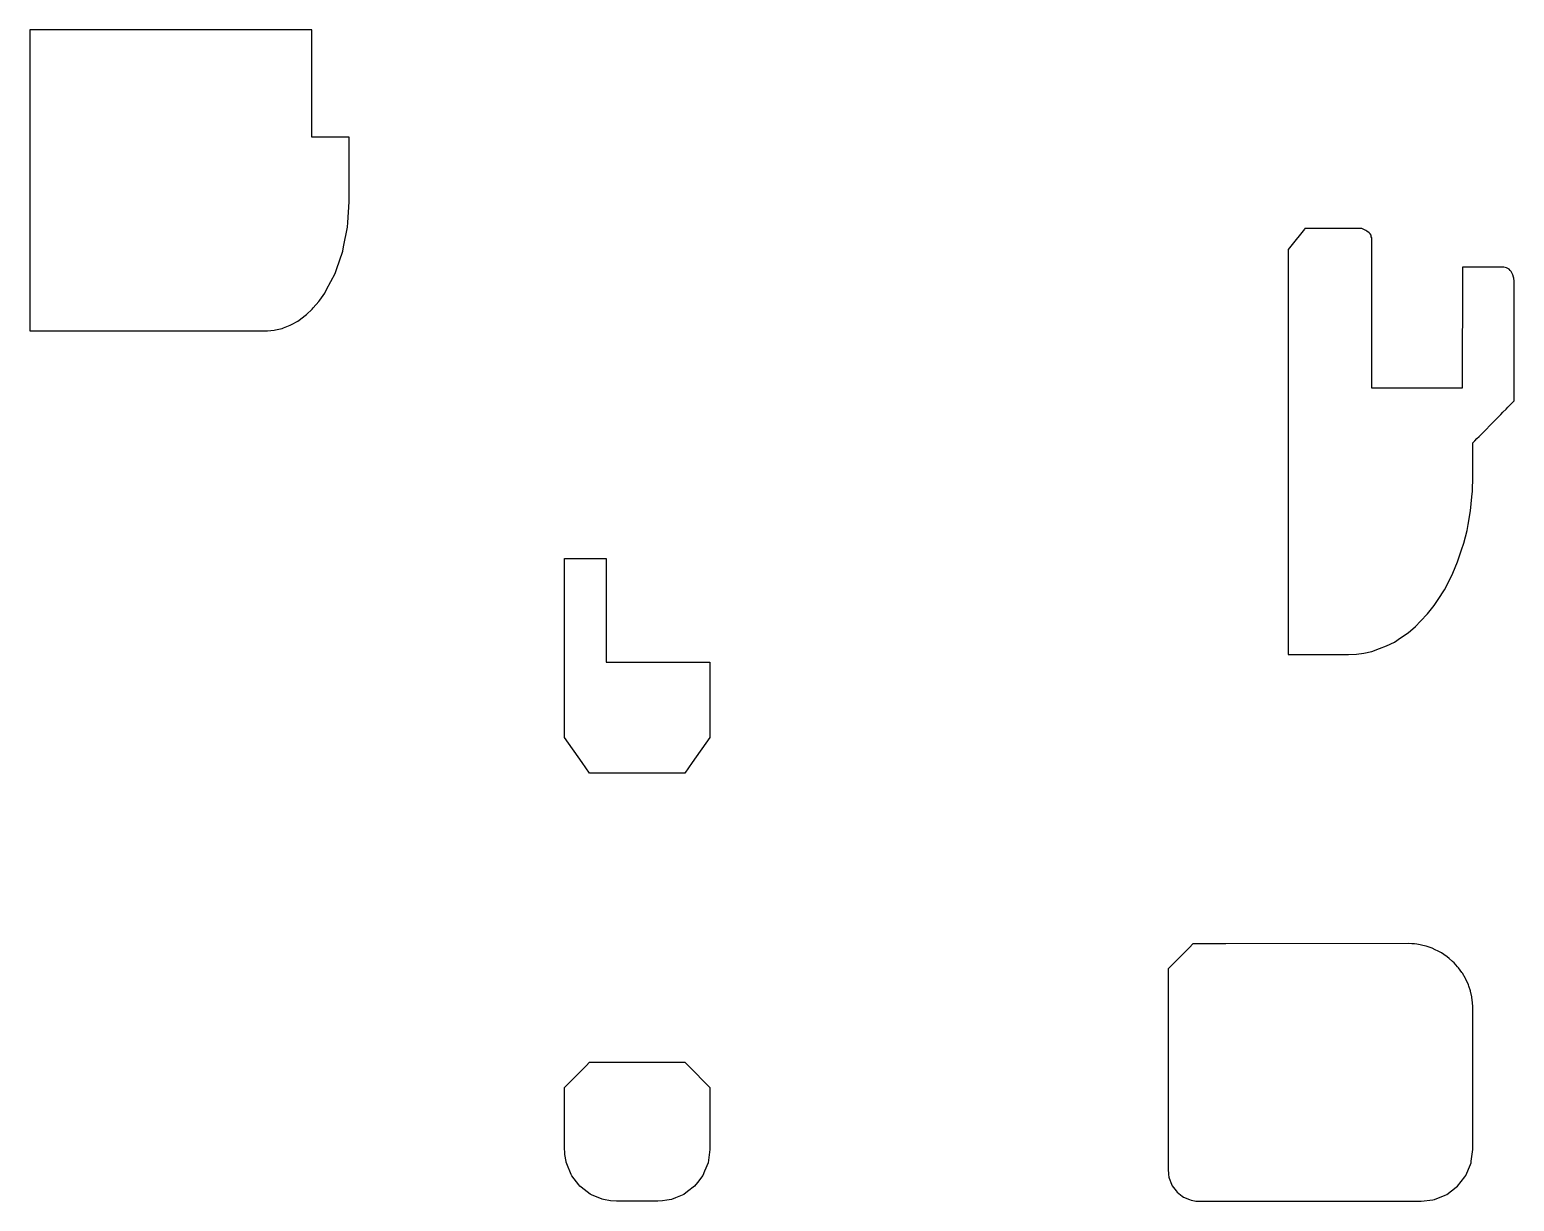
# Model space of a CAD drawing. Header units: metres. Extents: x 2.4 to 74, y -16 to 40.5.
import ezdxf

# ---------------------------------------------------------------- set-up
doc = ezdxf.new("R2010")
doc.units = ezdxf.units.M

msp = doc.modelspace()

# ---------------------------------------------------------------- linework, layer by layer
for p, q in [((6.834, 40.488), (2.4, 40.488)), ((2.4, 40.488), (2.4, 39.955)), ((16, 40.488), (6.834, 40.488)), ((16, 39.6), (16, 40.488)), ((2.4, 39.955), (2.4, 28.872)), ((16, 39.088), (16, 39.6)), ((16, 37.378), (16, 39.088)), ((16, 36.395), (16, 37.378)), ((16, 35.3), (16, 36.395)), ((16.579, 35.3), (16, 35.3)), ((16, 35.3), (16, 35.3)), ((17.8, 35.3), (16.579, 35.3)), ((17.8, 35.092), (17.8, 35.3)), ((17.8, 32.651), (17.8, 35.092)), ((17.8, 32.19), (17.8, 32.651)), ((17.737, 31.188), (17.8, 32.19)), ((17.535, 30.012), (17.723, 30.975)), ((17.723, 30.975), (17.737, 31.188)), ((63.876, 30.866), (63.226, 30.055)), ((63.9, 30.896), (63.876, 30.866)), ((64.655, 30.896), (63.9, 30.896)), ((65.229, 30.896), (64.655, 30.896)), ((66.641, 30.896), (65.229, 30.896)), ((66.712, 30.871), (66.641, 30.896)), ((66.838, 30.813), (66.712, 30.871)), ((66.893, 30.769), (66.838, 30.813)), ((67.005, 30.701), (66.893, 30.769)), ((67.045, 30.645), (67.005, 30.701)), ((67.092, 30.581), (67.045, 30.645)), ((67.099, 30.507), (67.092, 30.581)), ((67.128, 30.451), (67.099, 30.507)), ((67.122, 27.801), (67.128, 30.451)), ((17.19, 28.92), (17.496, 29.808)), ((17.496, 29.808), (17.535, 30.012)), ((63.226, 30.055), (63.1, 29.898)), ((63.1, 29.898), (63.1, 25.197)), ((2.4, 28.872), (2.4, 28.023)), ((16.715, 27.954), (17.126, 28.732)), ((17.126, 28.732), (17.19, 28.92)), ((71.494, 28.97), (71.487, 23.2)), ((72.672, 29.036), (71.494, 29.036)), ((71.494, 29.036), (71.494, 28.97)), ((73.5, 29.036), (72.672, 29.036)), ((73.56, 29.025), (73.5, 29.036)), ((73.629, 29.012), (73.56, 29.025)), ((73.688, 28.977), (73.629, 29.012)), ((73.75, 28.94), (73.688, 28.977)), ((73.805, 28.879), (73.75, 28.94)), ((73.854, 28.825), (73.805, 28.879)), ((73.901, 28.736), (73.854, 28.825)), ((73.933, 28.676), (73.901, 28.736)), ((73.967, 28.558), (73.933, 28.676)), ((2.4, 28.023), (2.4, 27.319)), ((16.628, 27.789), (16.715, 27.954)), ((73.983, 28.503), (73.967, 28.558)), ((73.996, 28.358), (73.983, 28.503)), ((74, 28.317), (73.996, 28.358)), ((74, 28.174), (74, 28.317)), ((74, 27.409), (74, 28.174)), ((2.4, 27.319), (2.4, 25.967)), ((16.077, 27.079), (16.338, 27.379)), ((16.338, 27.379), (16.388, 27.451)), ((16.388, 27.451), (16.628, 27.789)), ((67.127, 23.2), (67.122, 27.801)), ((74, 22.689), (74, 27.409)), ((15.393, 26.486), (15.686, 26.701)), ((15.686, 26.701), (15.744, 26.756)), ((15.744, 26.756), (16.022, 27.015)), ((16.022, 27.015), (16.077, 27.079)), ((2.4, 25.967), (4.392, 25.967)), ((4.392, 25.967), (13.8, 25.967)), ((13.8, 25.967), (13.869, 25.972)), ((13.869, 25.972), (14.192, 25.997)), ((14.192, 25.997), (14.26, 26.012)), ((14.26, 26.012), (14.58, 26.086)), ((14.58, 26.086), (14.647, 26.112)), ((14.647, 26.112), (14.961, 26.235)), ((14.961, 26.235), (15.026, 26.271)), ((15.026, 26.271), (15.331, 26.44)), ((15.331, 26.44), (15.393, 26.486)), ((63.1, 25.197), (63.1, 17.088)), ((67.607, 23.2), (67.127, 23.2)), ((67.715, 23.2), (67.607, 23.2)), ((68.348, 23.2), (67.715, 23.2)), ((68.547, 23.2), (68.348, 23.2)), ((69.046, 23.2), (68.547, 23.2)), ((69.276, 23.2), (69.046, 23.2)), ((69.752, 23.2), (69.276, 23.2)), ((69.966, 23.2), (69.752, 23.2)), ((70.521, 23.2), (69.966, 23.2)), ((70.669, 23.2), (70.521, 23.2)), ((71.426, 23.2), (70.669, 23.2)), ((71.439, 23.2), (71.426, 23.2)), ((71.487, 23.2), (71.439, 23.2)), ((73.449, 22.042), (73.606, 22.2)), ((73.606, 22.2), (73.686, 22.282)), ((73.686, 22.282), (73.918, 22.516)), ((73.918, 22.516), (74, 22.6)), ((74, 22.646), (74, 22.689)), ((74, 22.6), (74, 22.646)), ((72.299, 20.875), (73.155, 21.743)), ((73.155, 21.743), (73.346, 21.937)), ((73.346, 21.937), (73.449, 22.042)), ((72.1, 20.673), (72.2, 20.774)), ((72.2, 20.774), (72.299, 20.875)), ((72, 20.572), (72.1, 20.673)), ((72, 19.697), (72, 20.572)), ((72, 19.609), (72, 19.697)), ((72, 18.934), (72, 19.609)), ((71.976, 18.242), (72, 18.931)), ((72, 18.931), (72, 18.934)), ((72, 18.934), (72, 18.934)), ((71.889, 17.294), (71.959, 17.963)), ((71.959, 17.963), (71.976, 18.242)), ((71.774, 16.639), (71.889, 17.294)), ((63.1, 17.088), (63.1, 11.088)), ((71.719, 16.347), (71.774, 16.639)), ((71.563, 15.725), (71.719, 16.347)), ((71.268, 14.832), (71.46, 15.412)), ((71.46, 15.412), (71.563, 15.725)), ((28.2, 9.228), (28.2, 15)), ((28.2, 15), (29.375, 15)), ((29.375, 15), (30.2, 15)), ((30.2, 15), (30.2, 13.626)), ((71.037, 14.281), (71.268, 14.832)), ((30.2, 13.626), (30.2, 12.651)), ((70.627, 13.474), (70.886, 13.973)), ((70.886, 13.973), (71.037, 14.281)), ((70.132, 12.725), (70.334, 13.013)), ((70.334, 13.013), (70.627, 13.474)), ((30.2, 12.651), (30.2, 12.499)), ((30.2, 12.499), (30.2, 12.393)), ((30.2, 12.393), (30.2, 12.242)), ((30.2, 12.242), (30.2, 12.136)), ((69.482, 11.963), (69.82, 12.321)), ((69.82, 12.321), (70.132, 12.725)), ((30.2, 12.136), (30.2, 11.996)), ((30.2, 11.996), (30.2, 11.896)), ((30.2, 11.896), (30.2, 11.777)), ((30.2, 11.777), (30.2, 11.69)), ((30.2, 11.69), (30.2, 11.599)), ((30.2, 11.599), (30.2, 11.533)), ((30.2, 11.533), (30.2, 10.745)), ((68.881, 11.413), (69.23, 11.712)), ((69.23, 11.712), (69.482, 11.963)), ((30.2, 10.745), (30.2, 10)), ((63.1, 11.088), (63.1, 10.358)), ((67.503, 10.646), (67.843, 10.776)), ((67.843, 10.776), (68.216, 10.966)), ((68.216, 10.966), (68.513, 11.164)), ((68.513, 11.164), (68.881, 11.413)), ((63.1, 10.358), (64.678, 10.358)), ((64.678, 10.358), (66, 10.358)), ((66, 10.358), (66.384, 10.385)), ((66.384, 10.385), (66.743, 10.43)), ((66.743, 10.43), (67.126, 10.511)), ((67.126, 10.511), (67.503, 10.646)), ((30.2, 10), (33.025, 10)), ((33.025, 10), (35.2, 10)), ((35.2, 10), (35.2, 8.265)), ((35.2, 10), (35.2, 10)), ((28.2, 8.768), (28.2, 9.228)), ((28.2, 8.72), (28.2, 8.768)), ((28.2, 8.394), (28.2, 8.72)), ((28.2, 6.364), (28.2, 8.394)), ((35.2, 8.265), (35.2, 6.364)), ((29.049, 5.15), (28.2, 6.364)), ((35.2, 6.364), (34.351, 5.15)), ((29.4, 4.649), (29.049, 5.15)), ((34.351, 5.15), (34, 4.649)), ((32.408, 4.649), (29.4, 4.649)), ((34, 4.649), (32.408, 4.649)), ((68.897, -3.569), (60.087, -3.586)), ((69.064, -3.587), (68.897, -3.569)), ((58.33, -3.758), (57.3, -4.799)), ((58.5, -3.582), (58.33, -3.758)), ((60.087, -3.586), (58.5, -3.582)), ((69.18, -3.592), (69.064, -3.587)), ((69.301, -3.61), (69.18, -3.592)), ((69.467, -3.633), (69.301, -3.61)), ((69.594, -3.664), (69.467, -3.633)), ((69.756, -3.702), (69.594, -3.664)), ((69.893, -3.75), (69.756, -3.702)), ((70.046, -3.803), (69.893, -3.75)), ((70.191, -3.87), (70.046, -3.803)), ((70.33, -3.935), (70.191, -3.87)), ((70.483, -4.026), (70.33, -3.935)), ((70.603, -4.097), (70.483, -4.026)), ((70.764, -4.217), (70.603, -4.097)), ((70.861, -4.288), (70.764, -4.217)), ((71.025, -4.439), (70.861, -4.288)), ((57.3, -4.799), (57.3, -5.211)), ((71.099, -4.506), (71.025, -4.439)), ((71.262, -4.691), (71.099, -4.506)), ((71.313, -4.748), (71.262, -4.691)), ((71.47, -4.966), (71.313, -4.748)), ((71.5, -5.008), (71.47, -4.966)), ((71.644, -5.259), (71.5, -5.008)), ((57.3, -5.211), (57.3, -5.223)), ((57.3, -5.223), (57.3, -6.14)), ((71.658, -5.283), (71.644, -5.259)), ((71.784, -5.563), (71.658, -5.283)), ((71.785, -5.567), (71.784, -5.563)), ((71.804, -5.623), (71.785, -5.567)), ((71.882, -5.853), (71.804, -5.623)), ((57.3, -6.14), (57.3, -6.177)), ((57.3, -6.177), (57.3, -14.177)), ((71.887, -5.872), (71.882, -5.853)), ((71.949, -6.138), (71.887, -5.872)), ((71.955, -6.18), (71.949, -6.138)), ((71.988, -6.42), (71.955, -6.18)), ((71.997, -6.622), (71.988, -6.42)), ((72, -6.689), (71.997, -6.622)), ((72, -7.491), (72, -6.689)), ((72, -7.663), (72, -7.491)), ((72, -13.5), (72, -7.663)), ((29.23, -9.468), (29.4, -9.292)), ((29.4, -9.292), (29.679, -9.292)), ((29.679, -9.292), (34, -9.292)), ((34, -9.292), (34.17, -9.468)), ((28.2, -10.508), (29.23, -9.468)), ((34.17, -9.468), (35.2, -10.508)), ((28.2, -10.748), (28.2, -10.508)), ((35.2, -10.508), (35.2, -10.712)), ((35.2, -10.508), (35.2, -10.508)), ((35.2, -10.712), (35.2, -11.064)), ((28.2, -11.174), (28.2, -10.748)), ((28.2, -13.5), (28.2, -11.174)), ((35.2, -11.064), (35.2, -13.5)), ((28.205, -13.602), (28.2, -13.5)), ((28.212, -13.745), (28.205, -13.602)), ((35.2, -13.5), (35.193, -13.638)), ((71.926, -14.063), (72, -13.5)), ((28.273, -14.079), (28.212, -13.745)), ((28.279, -14.12), (28.273, -14.079)), ((28.303, -14.198), (28.279, -14.12)), ((28.511, -14.701), (28.303, -14.198)), ((35.115, -14.147), (34.949, -14.546)), ((35.131, -14.022), (35.115, -14.147)), ((35.193, -13.638), (35.131, -14.022)), ((57.3, -14.177), (57.3, -14.359)), ((71.665, -14.75), (71.882, -14.226)), ((71.882, -14.226), (71.915, -14.147)), ((71.915, -14.147), (71.926, -14.063)), ((28.549, -14.773), (28.511, -14.701)), ((28.882, -15.206), (28.549, -14.773)), ((34.865, -14.75), (34.602, -15.093)), ((34.949, -14.546), (34.865, -14.75)), ((57.3, -14.359), (57.3, -14.5)), ((57.3, -14.5), (57.315, -14.64)), ((57.315, -14.64), (57.328, -14.714)), ((57.328, -14.714), (57.345, -14.839)), ((57.345, -14.839), (57.351, -14.888)), ((57.351, -14.888), (57.468, -15.17)), ((71.268, -15.268), (71.613, -14.817)), ((71.613, -14.817), (71.665, -14.75)), ((28.932, -15.268), (28.882, -15.206)), ((28.99, -15.315), (28.932, -15.268)), ((29.429, -15.652), (28.99, -15.315)), ((29.493, -15.686), (29.429, -15.652)), ((30.008, -15.9), (29.493, -15.686)), ((33.95, -15.665), (33.551, -15.83)), ((34.125, -15.531), (33.95, -15.665)), ((34.468, -15.268), (34.125, -15.531)), ((34.602, -15.093), (34.468, -15.268)), ((57.468, -15.17), (57.501, -15.25)), ((57.501, -15.25), (57.687, -15.492)), ((57.687, -15.492), (57.739, -15.561)), ((57.739, -15.561), (57.982, -15.747)), ((57.982, -15.747), (58.05, -15.799)), ((70.147, -15.915), (70.672, -15.698)), ((70.672, -15.698), (70.75, -15.665)), ((70.75, -15.665), (71.2, -15.319)), ((71.2, -15.319), (71.268, -15.268)), ((30.075, -15.92), (30.008, -15.9)), ((30.418, -15.972), (30.075, -15.92)), ((30.7, -16), (30.418, -15.972)), ((31.474, -16), (30.7, -16)), ((32.7, -16), (31.474, -16)), ((32.921, -15.978), (32.7, -16)), ((33.133, -15.943), (32.921, -15.978)), ((33.347, -15.915), (33.133, -15.943)), ((33.551, -15.83), (33.347, -15.915)), ((58.05, -15.799), (58.332, -15.916)), ((58.332, -15.916), (58.412, -15.949)), ((58.332, -15.916), (58.332, -15.916)), ((58.412, -15.949), (58.434, -15.953)), ((58.434, -15.953), (58.643, -15.991)), ((58.643, -15.991), (58.677, -15.995)), ((58.677, -15.995), (58.711, -15.997)), ((58.711, -15.997), (58.738, -15.999)), ((58.738, -15.999), (58.773, -15.999)), ((58.773, -15.999), (58.8, -16)), ((58.8, -16), (63.907, -16)), ((63.907, -16), (69.5, -16)), ((69.5, -16), (70.063, -15.926)), ((70.063, -15.926), (70.147, -15.915))]:
    msp.add_line(p, q)

doc.saveas('drawing.dxf')
